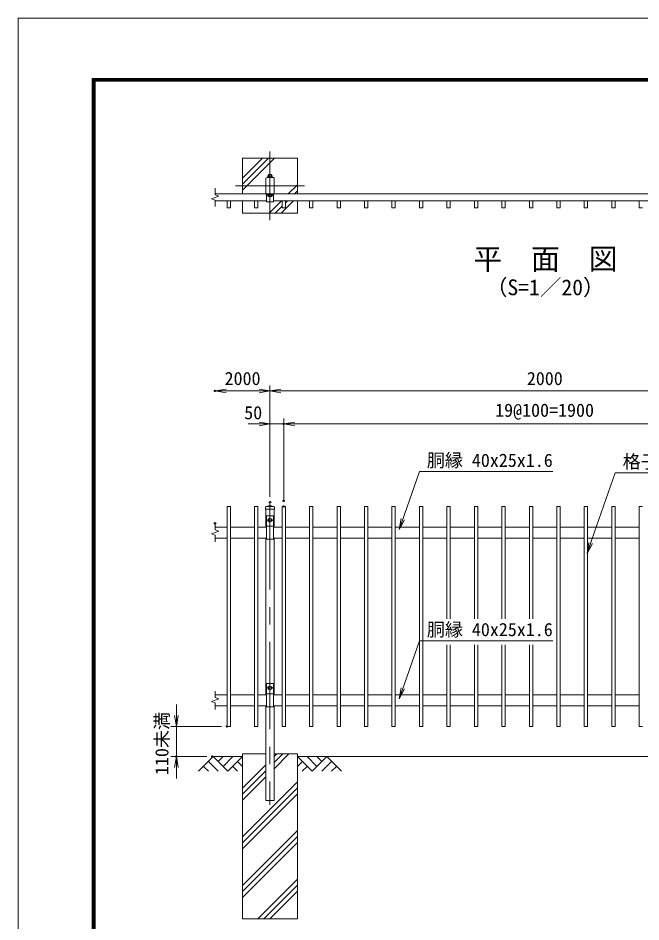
# Model space of a CAD drawing. Units: millimetres, scale not verified. Extents: x -4200 to 4200, y -2970 to 2970.
# Drawn here: x -4200 to -1933, y -317 to 2970 of the extents above; entities that cross this region are included whole.
import ezdxf
from ezdxf.enums import TextEntityAlignment as Align

# ---------------------------------------------------------------- set-up
doc = ezdxf.new("R2010")
doc.units = ezdxf.units.MM
doc.header["$LTSCALE"] = 10
doc.header["$PDMODE"] = 32
doc.header["$PDSIZE"] = 5
doc.linetypes.add('USER1', pattern=[50.8, 31.75, -6.35, 6.35, -6.35])
for name, color, linetype, lineweight in [('0-0_D-TTL-TXT', 7, 'Continuous', 18), ('0-1_D-STR1', 1, 'Continuous', 18), ('0-2_D-BMK', 2, 'USER1', 13), ('0-3_D-BGD', 7, 'Continuous', 18), ('0-4_D-STR4', 7, 'Continuous', 18), ('0-5_D-DCR-HCH', 7, 'Continuous', 13), ('0-6_D-STR3', 3, 'Continuous', 13), ('0-7_D-STR-DIM', 7, 'Continuous', 13), ('0-8_0', 7, 'Continuous', 18), ('0-A_D-STR-TXT', 7, 'Continuous', 13), ('0-B_D-TTL', 7, 'Continuous', 18)]:
    doc.layers.add(name, color=color, linetype=linetype, lineweight=lineweight)
doc.layers.add('0-9_Defpoints', color=253, linetype='Continuous')
doc.styles.add('ＭＳ ゴシック', font='')
doc.styles.get('ＭＳ ゴシック').set_extended_font_data('MS Gothic')

# ---------------------------------------------------------------- blocks, each defined once
blk = doc.blocks.new('_Open')
at = {"layer": '0-8_0'}
blk.add_line((-10, 1.667), (0, 0), dxfattribs=at)
blk.add_lwpolyline([(-10, -1.667), (0, 0), (-10, 0)], dxfattribs=at)

msp = doc.modelspace()

# ---------------------------------------------------------------- linework, layer by layer
at = {"layer": '0-1_D-STR1'}
for p, q in [((-3298.26, 2385.81), (-3298.26, 2335.01)), ((-3293.66, 2390.41), (-3272.86, 2390.41)), ((-3268.26, 2335.01), (-3268.26, 2385.81)), ((-1083.26, 2330.41), (-3483.26, 2330.41)), ((-3295.76, 2305.41), (-3483.26, 2305.41)), ((-3439.26, 2280.41), (-3439.26, 2305.41)), ((-3427.26, 2280.41), (-3427.26, 2305.41)), ((-3339.26, 2280.41), (-3339.26, 2305.41)), ((-3327.26, 2280.41), (-3327.26, 2305.41)), ((-3270.76, 2327.21), (-3295.76, 2327.21)), ((-3293.66, 2330.41), (-3272.86, 2330.41)), ((-3270.76, 2302.21), (-3270.76, 2330.41)), ((-1295.76, 2305.41), (-3270.76, 2305.41)), ((-3239.26, 2280.41), (-3239.26, 2305.41)), ((-3227.26, 2280.41), (-3227.26, 2305.41)), ((-3139.26, 2280.41), (-3139.26, 2305.41)), ((-3127.26, 2280.41), (-3127.26, 2305.41)), ((-3039.26, 2280.41), (-3039.26, 2305.41)), ((-3027.26, 2280.41), (-3027.26, 2305.41)), ((-2939.26, 2280.41), (-2939.26, 2305.41)), ((-2927.26, 2280.41), (-2927.26, 2305.41)), ((-2839.26, 2280.41), (-2839.26, 2305.41)), ((-2827.26, 2280.41), (-2827.26, 2305.41)), ((-2739.26, 2280.41), (-2739.26, 2305.41)), ((-2727.26, 2280.41), (-2727.26, 2305.41)), ((-2639.26, 2280.41), (-2639.26, 2305.41)), ((-2627.26, 2280.41), (-2627.26, 2305.41)), ((-2539.26, 2280.41), (-2539.26, 2305.41)), ((-2527.26, 2280.41), (-2527.26, 2305.41)), ((-2439.26, 2280.41), (-2439.26, 2305.41)), ((-2427.26, 2280.41), (-2427.26, 2305.41)), ((-2339.26, 2280.41), (-2339.26, 2305.41)), ((-2327.26, 2280.41), (-2327.26, 2305.41)), ((-2239.26, 2280.41), (-2239.26, 2305.41)), ((-2227.26, 2280.41), (-2227.26, 2305.41)), ((-2139.26, 2280.41), (-2139.26, 2305.41)), ((-2127.26, 2280.41), (-2127.26, 2305.41)), ((-2039.26, 2280.41), (-2039.26, 2305.41)), ((-2027.26, 2280.41), (-2027.26, 2305.41)), ((-1939.26, 2280.41), (-1939.26, 2305.41)), ((-3439.26, 2280.41), (-3427.26, 2280.41)), ((-3339.26, 2280.41), (-3327.26, 2280.41)), ((-3239.26, 2280.41), (-3227.26, 2280.41)), ((-3139.26, 2280.41), (-3127.26, 2280.41)), ((-3039.26, 2280.41), (-3027.26, 2280.41)), ((-2939.26, 2280.41), (-2927.26, 2280.41)), ((-2839.26, 2280.41), (-2827.26, 2280.41)), ((-2739.26, 2280.41), (-2727.26, 2280.41)), ((-2639.26, 2280.41), (-2627.26, 2280.41)), ((-2539.26, 2280.41), (-2527.26, 2280.41)), ((-2439.26, 2280.41), (-2427.26, 2280.41)), ((-2339.26, 2280.41), (-2327.26, 2280.41)), ((-2239.26, 2280.41), (-2227.26, 2280.41)), ((-2139.26, 2280.41), (-2127.26, 2280.41)), ((-2039.26, 2280.41), (-2027.26, 2280.41)), ((-1939.26, 2280.41), (-1927.26, 2280.41)), ((-3439.26, 1194.14), (-3427.26, 1194.14)), ((-3427.26, 1194.14), (-3427.26, 394.14)), ((-3339.26, 1194.14), (-3339.26, 394.14)), ((-3339.26, 1194.14), (-3327.26, 1194.14)), ((-3327.26, 1194.14), (-3327.26, 394.14)), ((-3299.51, 1191.14), (-3299.51, 1184.14)), ((-3299.51, 1184.14), (-3267.01, 1184.14)), ((-3298.26, 1184.14), (-3298.26, 1119.14)), ((-3283.26, 1197.14), (-3296.51, 1194.14)), ((-3296.51, 1194.14), (-3270.01, 1194.14)), ((-3283.26, 1197.14), (-3270.01, 1194.14)), ((-3268.26, 1119.14), (-3268.26, 1184.14)), ((-3267.01, 1191.14), (-3267.01, 1184.14)), ((-3239.26, 1194.14), (-3227.26, 1194.14)), ((-3227.26, 1194.14), (-3227.26, 394.14)), ((-3139.26, 1194.14), (-3127.26, 1194.14)), ((-3127.26, 1194.14), (-3127.26, 394.14)), ((-3039.26, 1194.14), (-3027.26, 1194.14)), ((-3027.26, 1194.14), (-3027.26, 394.14)), ((-2939.26, 1194.14), (-2927.26, 1194.14)), ((-2927.26, 1194.14), (-2927.26, 394.14)), ((-2839.26, 1194.14), (-2827.26, 1194.14)), ((-2827.26, 1194.14), (-2827.26, 394.14)), ((-2739.26, 1194.14), (-2727.26, 1194.14)), ((-2727.26, 1194.14), (-2727.26, 394.14)), ((-2639.26, 1194.14), (-2639.26, 785.39)), ((-2639.26, 1194.14), (-2627.26, 1194.14)), ((-2627.26, 1194.14), (-2627.26, 785.39)), ((-2539.26, 1194.14), (-2539.26, 785.39)), ((-2539.26, 1194.14), (-2527.26, 1194.14)), ((-2527.26, 1194.14), (-2527.26, 785.39)), ((-2439.26, 1194.14), (-2439.26, 785.39)), ((-2439.26, 1194.14), (-2427.26, 1194.14)), ((-2427.26, 1194.14), (-2427.26, 785.39)), ((-2339.26, 1194.14), (-2339.26, 785.39)), ((-2339.26, 1194.14), (-2327.26, 1194.14)), ((-2327.26, 1194.14), (-2327.26, 785.39)), ((-2239.26, 1194.14), (-2227.26, 1194.14)), ((-2227.26, 1194.14), (-2227.26, 394.14)), ((-2139.26, 1194.14), (-2127.26, 1194.14)), ((-2127.26, 1194.14), (-2127.26, 394.14)), ((-2039.26, 1194.14), (-2027.26, 1194.14)), ((-2027.26, 1194.14), (-2027.26, 394.14)), ((-1939.26, 1194.14), (-1927.26, 1194.14)), ((-3483.26, 1119.14), (-3439.26, 1119.14)), ((-3427.26, 1119.14), (-3339.26, 1119.14)), ((-3327.26, 1119.14), (-3295.76, 1119.14)), ((-3270.76, 1119.14), (-3239.26, 1119.14)), ((-3227.26, 1119.14), (-3139.26, 1119.14)), ((-3127.26, 1119.14), (-3039.26, 1119.14)), ((-3027.26, 1119.14), (-2939.26, 1119.14)), ((-2927.26, 1119.14), (-2839.26, 1119.14)), ((-2827.26, 1119.14), (-2739.26, 1119.14)), ((-2727.26, 1119.14), (-2639.26, 1119.14)), ((-2627.26, 1119.14), (-2539.26, 1119.14)), ((-2527.26, 1119.14), (-2439.26, 1119.14)), ((-2427.26, 1119.14), (-2339.26, 1119.14)), ((-2327.26, 1119.14), (-2239.26, 1119.14)), ((-2227.26, 1119.14), (-2139.26, 1119.14)), ((-2127.26, 1119.14), (-2039.26, 1119.14)), ((-2027.26, 1119.14), (-1939.26, 1119.14)), ((-3483.26, 1079.14), (-3439.26, 1079.14)), ((-3427.26, 1079.14), (-3339.26, 1079.14)), ((-3327.26, 1079.14), (-3295.76, 1079.14)), ((-3298.26, 1079.14), (-3298.26, 509.14)), ((-3270.76, 1079.14), (-3239.26, 1079.14)), ((-3268.26, 509.14), (-3268.26, 1079.14)), ((-3227.26, 1079.14), (-3139.26, 1079.14)), ((-3127.26, 1079.14), (-3039.26, 1079.14)), ((-3027.26, 1079.14), (-2939.26, 1079.14)), ((-2927.26, 1079.14), (-2839.26, 1079.14)), ((-2827.26, 1079.14), (-2739.26, 1079.14)), ((-2727.26, 1079.14), (-2639.26, 1079.14)), ((-2627.26, 1079.14), (-2539.26, 1079.14)), ((-2527.26, 1079.14), (-2439.26, 1079.14)), ((-2427.26, 1079.14), (-2339.26, 1079.14)), ((-2327.26, 1079.14), (-2239.26, 1079.14)), ((-2227.26, 1079.14), (-2139.26, 1079.14)), ((-2127.26, 1079.14), (-2039.26, 1079.14)), ((-2027.26, 1079.14), (-1939.26, 1079.14)), ((-2639.26, 690.92), (-2639.26, 394.14)), ((-2627.26, 690.92), (-2627.26, 394.14)), ((-2539.26, 690.92), (-2539.26, 394.14)), ((-2527.26, 690.92), (-2527.26, 394.14)), ((-2439.26, 690.92), (-2439.26, 394.14)), ((-2427.26, 690.92), (-2427.26, 394.14)), ((-2339.26, 690.92), (-2339.26, 394.14)), ((-2327.26, 690.92), (-2327.26, 394.14)), ((-3483.26, 509.14), (-3439.26, 509.14)), ((-3427.26, 509.14), (-3339.26, 509.14)), ((-3327.26, 509.14), (-3295.76, 509.14)), ((-3270.76, 509.14), (-3239.26, 509.14)), ((-3227.26, 509.14), (-3139.26, 509.14)), ((-3127.26, 509.14), (-3039.26, 509.14)), ((-3027.26, 509.14), (-2939.26, 509.14)), ((-2927.26, 509.14), (-2839.26, 509.14)), ((-2827.26, 509.14), (-2739.26, 509.14)), ((-2727.26, 509.14), (-2639.26, 509.14)), ((-2627.26, 509.14), (-2539.26, 509.14)), ((-2527.26, 509.14), (-2439.26, 509.14)), ((-2427.26, 509.14), (-2339.26, 509.14)), ((-2327.26, 509.14), (-2239.26, 509.14)), ((-2227.26, 509.14), (-2139.26, 509.14)), ((-2127.26, 509.14), (-2039.26, 509.14)), ((-2027.26, 509.14), (-1939.26, 509.14)), ((-3483.26, 469.14), (-3439.26, 469.14)), ((-3427.26, 469.14), (-3339.26, 469.14)), ((-3327.26, 469.14), (-3295.76, 469.14)), ((-3298.26, 469.14), (-3298.26, 124.14)), ((-3270.76, 469.14), (-3239.26, 469.14)), ((-3268.26, 124.14), (-3268.26, 469.14)), ((-3227.26, 469.14), (-3139.26, 469.14)), ((-3127.26, 469.14), (-3039.26, 469.14)), ((-3027.26, 469.14), (-2939.26, 469.14)), ((-2927.26, 469.14), (-2839.26, 469.14)), ((-2827.26, 469.14), (-2739.26, 469.14)), ((-2727.26, 469.14), (-2639.26, 469.14)), ((-2627.26, 469.14), (-2539.26, 469.14)), ((-2527.26, 469.14), (-2439.26, 469.14)), ((-2427.26, 469.14), (-2339.26, 469.14)), ((-2327.26, 469.14), (-2239.26, 469.14)), ((-2227.26, 469.14), (-2139.26, 469.14)), ((-2127.26, 469.14), (-2039.26, 469.14)), ((-2027.26, 469.14), (-1939.26, 469.14)), ((-3339.26, 394.14), (-3327.26, 394.14)), ((-2639.26, 394.14), (-2627.26, 394.14)), ((-2539.26, 394.14), (-2527.26, 394.14)), ((-2439.26, 394.14), (-2427.26, 394.14)), ((-2339.26, 394.14), (-2327.26, 394.14)), ((-3298.26, 124.14), (-3268.26, 124.14))]:
    msp.add_line(p, q, dxfattribs=at)
for points in [[(-3270.76, 2302.21), (-3295.76, 2302.21), (-3295.76, 2330.41)], [(-3439.26, 1194.14), (-3439.26, 394.14), (-3427.26, 394.14)], [(-3239.26, 1194.14), (-3239.26, 394.14), (-3227.26, 394.14)], [(-3139.26, 1194.14), (-3139.26, 394.14), (-3127.26, 394.14)], [(-3039.26, 1194.14), (-3039.26, 394.14), (-3027.26, 394.14)], [(-2939.26, 1194.14), (-2939.26, 394.14), (-2927.26, 394.14)], [(-2839.26, 1194.14), (-2839.26, 394.14), (-2827.26, 394.14)], [(-2739.26, 1194.14), (-2739.26, 394.14), (-2727.26, 394.14)], [(-2239.26, 1194.14), (-2239.26, 394.14), (-2227.26, 394.14)], [(-2139.26, 1194.14), (-2139.26, 394.14), (-2127.26, 394.14)], [(-2039.26, 1194.14), (-2039.26, 394.14), (-2027.26, 394.14)], [(-1939.26, 1194.14), (-1939.26, 394.14), (-1927.26, 394.14)]]:
    msp.add_lwpolyline(points, dxfattribs=at)
for centre, radius, start, end in [((-3293.66, 2385.81), 4.6, 90.00002, 179.99999), ((-3272.86, 2385.81), 4.6, 0, 90.00002), ((-3293.66, 2335.01), 4.6, 179.99999, 270.00002), ((-3272.86, 2335.01), 4.6, 270.00002, 0), ((-3296.51, 1191.14), 3, 90, 180), ((-3270.01, 1191.14), 3, 0, 90)]:
    msp.add_arc(centre, radius, start, end, dxfattribs=at)
at = {"layer": '0-2_D-BMK'}
for p, q in [((-3283.26, 2485.41), (-3283.26, 2235.41)), ((-3408.26, 2360.41), (-3158.26, 2360.41)), ((-3283.26, 1209.14), (-3283.26, 109.14)), ((-3283.26, 1154.14), (-3283.26, 1134.14)), ((-3273.26, 1144.14), (-3293.26, 1144.14)), ((-3273.26, 534.14), (-3293.26, 534.14)), ((-3283.26, 544.14), (-3283.26, 524.14))]:
    msp.add_line(p, q, dxfattribs=at)
at = {"layer": '0-3_D-BGD'}
for p, q in [((-3383.26, 284.14), (-3493.26, 284.14)), ((-1383.26, 284.14), (-3183.26, 284.14))]:
    msp.add_line(p, q, dxfattribs=at)
at = {"layer": '0-4_D-STR4'}
for p, q in [((-3383.26, 2460.41), (-3183.26, 2460.41)), ((-3383.26, 2330.41), (-3383.26, 2460.41)), ((-3183.26, 2330.41), (-3183.26, 2460.41)), ((-3383.26, 2260.41), (-3383.26, 2305.41)), ((-3383.26, 294.14), (-3383.26, -305.86)), ((-3298.26, 294.14), (-3383.26, 294.14)), ((-3183.26, 294.14), (-3268.26, 294.14)), ((-3183.26, 294.14), (-3183.26, -305.86)), ((-3183.26, -305.86), (-3383.26, -305.86))]:
    msp.add_line(p, q, dxfattribs=at)
msp.add_lwpolyline([(-3383.26, 2260.41), (-3183.26, 2260.41), (-3183.26, 2305.41)], dxfattribs=at)
at = {"layer": '0-5_D-DCR-HCH'}
for p, q in [((-3383.26, 2343.78), (-3266.63, 2460.41)), ((-3383.26, 2365.88), (-3288.73, 2460.41)), ((-3383.26, 2387.98), (-3310.82, 2460.41)), ((-3183.26, 2363.78), (-3216.63, 2330.41)), ((-3183.26, 2341.68), (-3194.53, 2330.41)), ((-3241.63, 2305.41), (-3286.63, 2260.41)), ((-3197.44, 2305.41), (-3242.44, 2260.41)), ((-3219.53, 2305.41), (-3227.26, 2297.68)), ((-3239.26, 2285.68), (-3264.53, 2260.41)), ((-3489.68, 284.14), (-3542.9, 230.93)), ((-3507.42, 266.41), (-3471.78, 230.93)), ((-3489.68, 284.14), (-3436.47, 230.93)), ((-3471.95, 266.41), (-3454.21, 284.14)), ((-3454.21, 248.67), (-3418.74, 284.14)), ((-3436.47, 230.93), (-3383.26, 284.14)), ((-3401, 266.41), (-3383.26, 248.75)), ((-3268.26, 240.13), (-3214.24, 294.14)), ((-3268.26, 262.22), (-3236.34, 294.14)), ((-3268.26, 284.32), (-3258.44, 294.14)), ((-3130.05, 230.93), (-3183.26, 284.14)), ((-3165.52, 266.41), (-3183.26, 248.75)), ((-3112.31, 248.67), (-3147.79, 284.14)), ((-3076.84, 284.14), (-3130.05, 230.93)), ((-3094.48, 266.31), (-3112.31, 284.14)), ((-3059.1, 266.41), (-3094.74, 230.93)), ((-3076.84, 284.14), (-3023.62, 230.93)), ((-3525.16, 248.67), (-3507.34, 230.93)), ((-3418.74, 248.67), (-3400.92, 230.93)), ((-3383.26, 169.32), (-3298.26, 254.32)), ((-3383.26, 147.22), (-3298.26, 232.22)), ((-3147.79, 248.67), (-3165.6, 230.93)), ((-3041.36, 248.67), (-3059.18, 230.93)), ((-3383.26, 125.13), (-3298.26, 210.13)), ((-3383.26, -7.46), (-3183.26, 192.54)), ((-3383.26, -29.55), (-3183.26, 170.45)), ((-3383.26, -51.65), (-3183.26, 148.35)), ((-3383.26, -184.23), (-3183.26, 15.77)), ((-3383.26, -206.33), (-3183.26, -6.33)), ((-3383.26, -228.43), (-3183.26, -28.43)), ((-3328.11, -305.86), (-3183.26, -161.01)), ((-3306.01, -305.86), (-3183.26, -183.11)), ((-3283.91, -305.86), (-3183.26, -205.2))]:
    msp.add_line(p, q, dxfattribs=at)
at = {"layer": '0-6_D-STR3'}
for p, q in [((-3291.3, 2391.41), (-3291.3, 2395.91)), ((-3289.43, 2396.91), (-3277.09, 2396.91)), ((-3289.43, 2396.91), (-3277.09, 2396.91)), ((-3289.43, 2390.41), (-3277.09, 2390.41)), ((-3289.43, 2390.41), (-3277.09, 2390.41)), ((-3287.25, 2395.91), (-3287.25, 2391.41)), ((-3279.15, 2395.91), (-3279.15, 2391.41)), ((-3275.1, 2391.41), (-3275.1, 2395.91)), ((-3291.36, 2327.21), (-3275.16, 2327.21)), ((-3291.36, 2322.71), (-3291.36, 2327.21)), ((-3289.49, 2321.71), (-3277.15, 2321.71)), ((-3287.31, 2322.71), (-3287.31, 2327.21)), ((-3279.21, 2322.71), (-3279.21, 2327.21)), ((-3275.16, 2322.71), (-3275.16, 2327.21)), ((-3295.76, 1158.14), (-3295.76, 1074.94)), ((-3293.76, 1160.14), (-3272.76, 1160.14)), ((-3270.76, 1158.14), (-3270.76, 1074.94)), ((-3295.76, 1122.34), (-3270.76, 1122.34)), ((-3295.76, 1074.94), (-3270.76, 1074.94)), ((-3295.76, 548.14), (-3295.76, 464.94)), ((-3293.76, 550.14), (-3272.76, 550.14)), ((-3270.76, 548.14), (-3270.76, 464.94)), ((-3295.76, 512.34), (-3270.76, 512.34)), ((-3295.76, 464.94), (-3270.76, 464.94))]:
    msp.add_line(p, q, dxfattribs=at)
for points in [[(-3276.76, 1147.9), (-3283.26, 1151.65), (-3289.76, 1147.9), (-3289.76, 1140.39), (-3283.26, 1136.64), (-3276.76, 1140.39)], [(-3276.76, 537.9), (-3283.26, 541.65), (-3289.76, 537.9), (-3289.76, 530.39), (-3283.26, 526.64), (-3276.76, 530.39)]]:
    msp.add_lwpolyline(points, close=True, dxfattribs=at)
for centre in [(-3283.26, 1144.14), (-3283.26, 534.14)]:
    msp.add_circle(centre, 6.25, dxfattribs=at)
for centre, radius, start, end in [((-3283.2, 2396.41), 6.5, 7.16806, 172.83194), ((-3289.27, 2394.37), 2.54, 37.21089, 142.78911), ((-3289.27, 2392.95), 2.54, 217.21089, 322.78911), ((-3290.14, 2397.28), 0.5, 279.83916, 352.83194), ((-3283.2, 2388.21), 8.7, 62.26063, 117.73937), ((-3283.2, 2399.11), 8.7, 242.26063, 297.73937), ((-3277.12, 2394.36), 2.55, 37.42505, 142.57495), ((-3277.12, 2392.96), 2.55, 217.42505, 322.57495), ((-3276.25, 2397.28), 0.5, 187.16806, 253.42019), ((-3289.34, 2324.25), 2.54, 217.21089, 322.78911), ((-3283.26, 2330.41), 8.7, 242.26063, 297.73937), ((-3277.19, 2324.26), 2.55, 217.42505, 322.57495), ((-3293.76, 1158.14), 2, 90, 180), ((-3272.76, 1158.14), 2, 0, 90), ((-3293.76, 548.14), 2, 90, 180), ((-3272.76, 548.14), 2, 0, 90)]:
    msp.add_arc(centre, radius, start, end, dxfattribs=at)
at = {"layer": '0-7_D-STR-DIM'}
for p, q in [((-3483.26, 2351.34), (-3483.26, 2327.53)), ((-3496.47, 2313.1), (-3470.05, 2322.72)), ((-3483.26, 2308.29), (-3496.47, 2313.1)), ((-3470.05, 2322.72), (-3483.26, 2327.53)), ((-3483.26, 2308.29), (-3483.26, 2284.48)), ((-3283.26, 1614.14), (-3483.26, 1614.14)), ((-3283.26, 1229.14), (-3283.26, 1634.14)), ((-3283.26, 1229.14), (-3283.26, 1634.14)), ((-3283.26, 1614.14), (-1283.26, 1614.14)), ((-3283.26, 1229.14), (-3283.26, 1514.14)), ((-3233.26, 1214.14), (-3233.26, 1514.14)), ((-3233.26, 1234.14), (-3233.26, 1514.14)), ((-3323.26, 1494.14), (-3363.26, 1494.14)), ((-3283.26, 1494.14), (-3233.26, 1494.14)), ((-3233.26, 1494.14), (-1333.26, 1494.14)), ((-3193.26, 1494.14), (-3153.26, 1494.14)), ((-3483.26, 1132.57), (-3483.26, 1108.76)), ((-3496.47, 1094.33), (-3470.05, 1103.95)), ((-3483.26, 1089.52), (-3496.47, 1094.33)), ((-3470.05, 1103.95), (-3483.26, 1108.76)), ((-3483.26, 1089.52), (-3483.26, 1065.72)), ((-3496.47, 484.33), (-3470.05, 493.95)), ((-3483.26, 522.57), (-3483.26, 498.76)), ((-3470.05, 493.95), (-3483.26, 498.76)), ((-3623.62, 434.14), (-3623.62, 474.14)), ((-3483.26, 479.52), (-3496.47, 484.33)), ((-3483.26, 479.52), (-3483.26, 455.72)), ((-3459.26, 394.14), (-3643.62, 394.14)), ((-3623.62, 394.14), (-3623.62, 284.14)), ((-3513.26, 284.14), (-3643.62, 284.14)), ((-3623.62, 244.14), (-3623.62, 204.14))]:
    msp.add_line(p, q, dxfattribs=at)
at = {"layer": '0-9_Defpoints'}
for p in [(-3483.26, 1614.14), (-3233.26, 1494.14), (-3233.26, 1214.14), (-3283.26, 1209.14), (-3233.26, 1194.14), (-3483.26, 1132.57), (-3439.26, 394.14), (-3623.62, 284.14), (-3493.26, 284.14)]:
    msp.add_point(p, dxfattribs=at)
at = {"layer": '0-A_D-STR-TXT'}
for points in [[(-2254.5, 1321.1), (-2739.19, 1321.1), (-2812.27, 1112.13)], [(-1541.84, 1316.27), (-2026.53, 1316.27), (-2128.61, 1025.22)], [(-2254.5, 705.48), (-2739.19, 705.48), (-2812.27, 496.5)]]:
    msp.add_lwpolyline(points, dxfattribs=at)
at = {"layer": '0-B_D-TTL'}
for points in [[(-4200.13, -2969.77), (4199.87, -2969.77), (4199.87, 2970.23), (-4200.13, 2970.23)], [(-3930.13, 2750.23), (3929.87, 2750.23), (3929.87, -2749.77), (-3930.13, -2749.77)], [(-3927.63, 2747.73), (3927.37, 2747.73), (3927.37, -2747.27), (-3927.63, -2747.27)], [(-3925.13, 2745.23), (3924.87, 2745.23), (3924.87, -2744.77), (-3925.13, -2744.77)], [(-3922.63, 2742.73), (3922.37, 2742.73), (3922.37, -2742.27), (-3922.63, -2742.27)], [(-3920.13, 2740.23), (3919.87, 2740.23), (3919.87, -2739.77), (-3920.13, -2739.77)]]:
    msp.add_lwpolyline(points, close=True, dxfattribs=at)

# ---------------------------------------------------------------- block references
at = {"layer": '0-7_D-STR-DIM', "xscale": 4, "yscale": 4}
for p, rotation in [((-3483.26, 1614.14), 180), ((-3283.26, 1614.14), 180), ((-3233.26, 1494.14), 180), ((-3233.26, 1494.14), 180), ((-3623.62, 394.14), 270), ((-3623.62, 284.14), 90)]:
    msp.add_blockref('_Open', p, dxfattribs=dict(at, rotation=rotation))
for p in [(-3283.26, 1614.14), (-3283.26, 1494.14)]:
    msp.add_blockref('_Open', p, dxfattribs=at)
at = {"layer": '0-A_D-STR-TXT', "xscale": 4, "yscale": 4}
for p, rotation in [((-2812.93, 1110.24), 250.72359), ((-2129.27, 1023.33), 250.67255), ((-2812.93, 494.62), 250.72359)]:
    msp.add_blockref('_Open', p, dxfattribs=dict(at, rotation=rotation))

# ---------------------------------------------------------------- texts
at = {"layer": '0-0_D-TTL-TXT', "style": 'ＭＳ ゴシック'}
for s, height, p in [('平\u3000面\u3000図', 76.98, (-2543.16, 2032.32)), ('（S=1／20）', 57.7, (-2497.68, 1944.85))]:
    msp.add_text(s, height=height, dxfattribs=at).set_placement(p, align=Align.BOTTOM_LEFT)
at = {"layer": '0-7_D-STR-DIM', "style": 'ＭＳ ゴシック'}
for s, p in [('2000', (-3448.53, 1620.89)), ('2000', (-2348.53, 1620.89)), ('50', (-3377.12, 1496.55)), ('19@100=1900', (-2463.97, 1505.59))]:
    msp.add_text(s, height=48.09, dxfattribs=at).set_placement(p, align=Align.BOTTOM_LEFT)
msp.add_text('110未満', height=48.09, rotation=90, dxfattribs=at).set_placement((-3638.39, 217), align=Align.BOTTOM_LEFT)
at = {"layer": '0-A_D-STR-TXT', "style": 'ＭＳ ゴシック'}
for s, p in [('胴縁 40x25x1.6', (-2712.46, 1323.47)), ('格子 25x12x1.2', (-1999.8, 1318.65)), ('胴縁 40x25x1.6', (-2712.46, 707.85))]:
    msp.add_text(s, height=48.09, dxfattribs=at).set_placement(p, align=Align.BOTTOM_LEFT)

doc.saveas('drawing.dxf')
